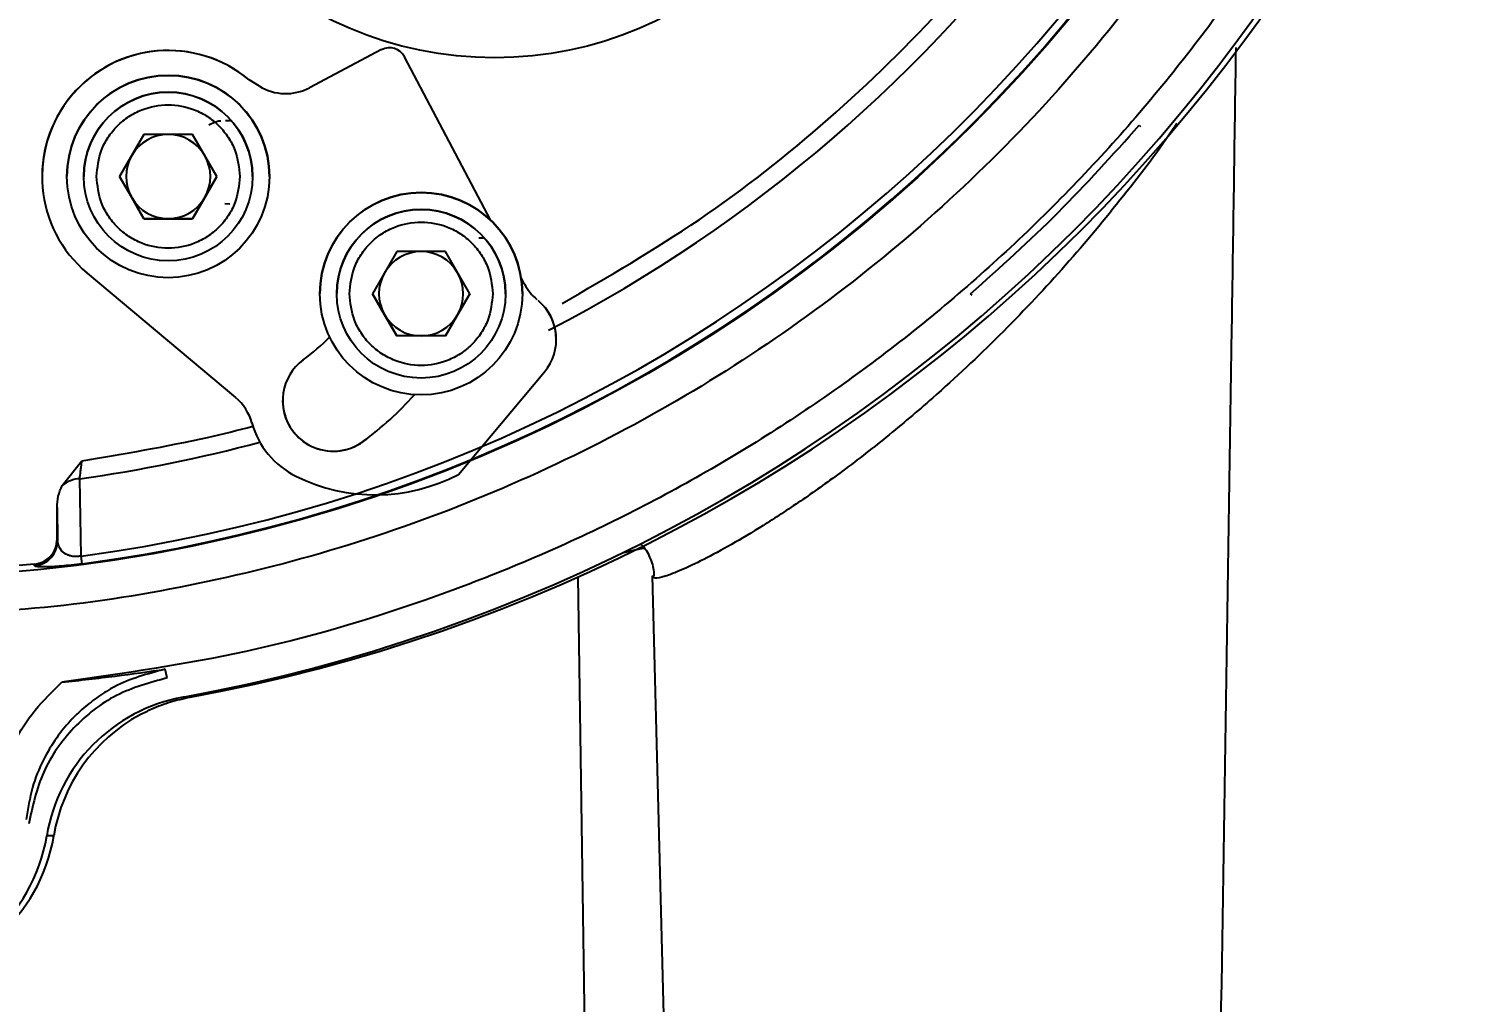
# Model space of a CAD drawing. Header units: millimetres. Extents: x 1561 to 4606, y 513 to 2666.
# Drawn here: x 2401.4 to 2486.7, y 2133.7 to 2191.4 of the extents above; entities that cross this region are included whole.
import ezdxf

# ---------------------------------------------------------------- set-up
doc = ezdxf.new("R2010")
doc.units = ezdxf.units.MM
doc.layers.add('AM_5', color=3, linetype='Continuous', lineweight=25)
doc.styles.add('SLDTEXTSTYLE1', font='txt.shx', dxfattribs={"width": 0.7, "bigfont": 'gbcbig.shx'})
doc.dimstyles.new('SLDDIMSTYLE12$0', dxfattribs={"dimtxt": 12, "dimasz": 10, "dimexe": 0, "dimexo": 0.0625, "dimgap": 0.875, "dimtad": 1, "dimdec": 1, "dimlfac": 1.8, "dimrnd": 1e-09, "dimzin": 12, "dimdsep": 46, "dimtxsty": 'SLDTEXTSTYLE1', "dimcen": 0.09, "dimdle": 8.16, "dimclrd": 3, "dimclre": 3, "dimadec": 0, "dimazin": 3, "dimtfac": 1, "dimtdec": 1, "dimtofl": 0, "dimtmove": 0, "dimatfit": 3, "dimfxl": 0, "dimfrac": 2, "dimtolj": 1, "dimlwd": 5, "dimlwe": 5, "dimarcsym": 0})

# ---------------------------------------------------------------- blocks, each defined once
blk = doc.blocks.new('*D50')
at = {"layer": 'AM_5', "color": 3, "lineweight": 5, "transparency": 16777216}
blk.add_line((2500.807, 2466.011), (2106.407, 2466.011), dxfattribs=at)
at = {"layer": 'AM_5', "color": 3, "linetype": 'Continuous', "lineweight": 5, "transparency": 16777216}
for p, q in [((2106.407, 2456.011), (2106.407, 2142.226)), ((2512.483, 2132.226), (2106.407, 2132.226))]:
    blk.add_line(p, q, dxfattribs=at)
at = {"layer": 'AM_5', "color": 3, "transparency": 16777216}
for points in [[(2104.741, 2456.011), (2108.074, 2456.011), (2106.407, 2466.011)], [(2104.741, 2142.226), (2108.074, 2142.226), (2106.407, 2132.226)]]:
    blk.add_solid(points, dxfattribs=at)
at = {"layer": 'Defpoints', "color": 0, "transparency": 16777216}
for p in [(2500.869, 2466.011), (2106.407, 2132.226), (2512.545, 2132.226)]:
    blk.add_point(p, dxfattribs=at)
at = {"layer": 'AM_5', "color": 0, "transparency": 16777216, "insert": (2091.818, 2299.119), "char_height": 12, "attachment_point": 5, "rotation": 90, "style": 'SLDTEXTSTYLE1'}
blk.add_mtext('\\A1;{\\H2.28571x;335}', dxfattribs=at)

msp = doc.modelspace()

# ---------------------------------------------------------------- linework, layer by layer
at = {"color": 7, "linetype": 'Continuous', "lineweight": 25}
for p, q in [((2422.263, 2190.205), (2417.983, 2187.946)), ((2422.263, 2190.205), (2417.983, 2187.946)), ((2428.741, 2180.072), (2423.614, 2189.787)), ((2423.614, 2189.787), (2423.614, 2189.787)), ((2428.741, 2180.072), (2423.614, 2189.787)), ((2415.018, 2188.04), (2414.417, 2188.407)), ((2414.417, 2188.407), (2414.417, 2188.407)), ((2415.018, 2188.04), (2414.417, 2188.407)), ((2415.018, 2188.04), (2415.018, 2188.04)), ((2417.983, 2187.946), (2417.983, 2187.946)), ((2413.017, 2185.997), (2413.32, 2186.009)), ((2467.164, 2185.723), (2467.241, 2185.646)), ((2408.169, 2185.182), (2406.726, 2182.682)), ((2411.056, 2185.181), (2408.169, 2185.182)), ((2412.499, 2182.681), (2411.056, 2185.181)), ((2404.613, 2182.687), (2404.613, 2182.687)), ((2406.726, 2182.682), (2408.169, 2180.182)), ((2407.448, 2181.432), (2406.726, 2182.682)), ((2411.056, 2180.181), (2412.499, 2182.681)), ((2412.499, 2182.682), (2411.778, 2181.432)), ((2414.613, 2182.676), (2414.613, 2182.676)), ((2408.169, 2180.182), (2407.448, 2181.432)), ((2411.778, 2181.432), (2411.056, 2180.182)), ((2413.259, 2181.045), (2412.965, 2181.063)), ((2408.169, 2180.182), (2411.056, 2180.181)), ((2408.169, 2180.182), (2408.169, 2180.182)), ((2409.613, 2180.182), (2408.169, 2180.182)), ((2411.056, 2180.182), (2409.613, 2180.182)), ((2411.056, 2180.182), (2411.056, 2180.181)), ((2428.023, 2179.049), (2428.292, 2179.05)), ((2423.158, 2178.23), (2421.714, 2175.73)), ((2426.044, 2178.23), (2423.158, 2178.23)), ((2427.488, 2175.73), (2426.044, 2178.23)), ((2404.808, 2176.956), (2413.61, 2169.57)), ((2430.738, 2176.29), (2430.522, 2176.698)), ((2430.738, 2176.29), (2430.522, 2176.698)), ((2430.738, 2176.29), (2430.738, 2176.29)), ((2418.601, 2175.736), (2418.601, 2175.736)), ((2419.601, 2175.735), (2419.601, 2175.735)), ((2421.714, 2175.73), (2423.157, 2173.23)), ((2422.436, 2174.48), (2421.714, 2175.73)), ((2426.044, 2173.23), (2427.488, 2175.73)), ((2427.488, 2175.73), (2426.766, 2174.48)), ((2430.601, 2175.723), (2430.601, 2175.723)), ((2457.25, 2175.647), (2457.169, 2175.728)), ((2423.157, 2173.23), (2422.436, 2174.48)), ((2426.766, 2174.48), (2426.044, 2173.23)), ((2424.601, 2173.23), (2423.157, 2173.23)), ((2426.044, 2173.23), (2424.601, 2173.23)), ((2432.612, 2173.025), (2432.612, 2173.025)), ((2426.81, 2165.021), (2431.911, 2171.1)), ((2403.326, 2164.357), (2404.5, 2165.822)), ((2404.455, 2160.175), (2404.373, 2164.762)), ((2403.026, 2163.049), (2403.058, 2161.085)), ((2403.026, 2161.179), (2403.026, 2163.049)), ((2401.678, 2159.686), (2399.234, 2159.473)), ((2401.709, 2159.595), (2401.678, 2159.686)), ((2404.516, 2159.714), (2404.455, 2160.175)), ((2433.889, 2158.94), (2434.292, 2132.19)), ((2438.289, 2159), (2438.991, 2132.19)), ((2438.325, 2158.989), (2438.311, 2159.001)), ((2409.554, 2152.946), (2409.435, 2153.463)), ((2410.909, 2151.81), (2410.492, 2151.81)), ((2402.832, 2143.583), (2402.416, 2143.583))]:
    msp.add_line(p, q, dxfattribs=at)
at = {"color": 7, "linetype": 'Continuous', "lineweight": 25, "flags": 128}
msp.add_lwpolyline([(2403.058, 2161.085), (2403.04, 2161.138), (2403.026, 2161.179)], dxfattribs=at)
at = {"color": 7, "linetype": 'Continuous', "lineweight": 25}
for centre, radius in [((2392.526, 2250.366), 91.48), ((2428.956, 2211.728), 22), ((2409.613, 2182.682), 6), ((2409.613, 2182.682), 5), ((2424.601, 2175.73), 6), ((2424.601, 2175.73), 5)]:
    msp.add_circle(centre, radius, dxfattribs=at)
for centre, radius, start, end in [((2392.526, 2250.366), 86.42, 297.29308, 350.7957), ((2392.526, 2250.366), 90.976, 277.53416, 351.20762), ((2392.526, 2250.366), 91.441, 277.53416, 351.20762), ((2392.564, 2250.188), 99.998, 280.32817, 349.67428), ((2392.981, 2250.188), 99.998, 280.32817, 349.67428), ((2409.613, 2182.682), 7.474, 50, 230), ((2409.613, 2182.682), 7.474, 50, 179.93876), ((2422.729, 2189.32), 1, 27.82515, 117.82515), ((2422.729, 2189.32), 1, 27.82515, 117.82515), ((2409.613, 2182.682), 6, 359.93876, 179.87751), ((2416.583, 2190.599), 3, 238.5537, 297.82515), ((2416.583, 2190.599), 3, 238.5537, 297.82515), ((2409.613, 2182.682), 5, 359.99969, 179.93876), ((2409.613, 2182.682), 2.5, 89.99969, 149.99969), ((2409.613, 2182.682), 2.5, 29.99969, 89.99969), ((2409.613, 2182.682), 2.5, 149.99969, 209.99969), ((2409.613, 2182.682), 2.5, 329.99969, 29.99969), ((2409.613, 2182.682), 2.5, 209.99969, 269.99969), ((2409.613, 2182.682), 2.5, 269.99969, 329.99969), ((2424.601, 2175.73), 6, 359.93876, 179.87751), ((2424.601, 2175.73), 5, 359.99969, 179.93876), ((2424.601, 2175.73), 2.5, 89.99969, 149.99969), ((2424.601, 2175.73), 2.5, 29.99969, 89.99969), ((2424.601, 2175.73), 2.5, 149.99969, 209.99969), ((2424.601, 2175.73), 2.5, 329.99969, 29.99969), ((2433.391, 2177.69), 3, 207.82515, 230), ((2433.391, 2177.69), 3, 207.82515, 230), ((2429.612, 2173.028), 3, 320, 50), ((2429.612, 2173.028), 3, 359.93876, 50), ((2424.601, 2175.73), 2.5, 209.99969, 269.99969), ((2424.601, 2175.73), 2.5, 269.99969, 329.99969), ((2409.613, 2182.682), 13.5, 306.36279, 315.13033), ((2419.395, 2169.394), 3, 126.36279, 306.36279), ((2411.682, 2167.272), 3, 15.38287, 50), ((2419.395, 2169.394), 3, 179.93876, 306.36279), ((2409.613, 2182.682), 19.5, 306.36279, 318.43109), ((2409.613, 2182.682), 19.5, 306.36279, 318.43104), ((2419.395, 2169.394), 5, 195.38287, 243.70737), ((2392.526, 2250.366), 86.42, 277.87924, 285.10367), ((2421.888, 2174.39), 10.583, 243.58851, 297.71587), ((2404.457, 2162.992), 1.772, 92.70606, 129.63521), ((2401.558, 2161.087), 1.5, 275.78841, 359.91128), ((2412.285, 2141.972), 10, 100.32819, 170.73244), ((2412.702, 2141.972), 10, 118.40456, 170.73205), ((2392.567, 2145.19), 9.98, 189.26678, 350.73322), ((2392.983, 2145.19), 9.98, 270.0009, 350.73276)]:
    msp.add_arc(centre, radius, start, end, dxfattribs=at)
for points in [[(2392.526, 2344.106), (2395.594, 2344.019), (2401.729, 2343.845), (2410.843, 2342.442), (2419.781, 2340.217), (2428.457, 2337.109), (2436.786, 2333.171), (2444.689, 2328.433), (2452.09, 2322.945), (2458.917, 2316.757), (2465.105, 2309.93), (2470.594, 2302.529), (2475.331, 2294.626), (2479.27, 2286.296), (2482.374, 2277.621), (2484.613, 2268.683), (2485.965, 2259.569), (2486.417, 2250.366), (2485.965, 2241.163), (2484.613, 2232.048), (2482.374, 2223.111), (2479.27, 2214.435), (2475.331, 2206.106), (2470.594, 2198.203), (2465.105, 2190.802), (2458.917, 2183.975), (2452.09, 2177.787), (2444.689, 2172.298), (2436.786, 2167.561), (2428.457, 2163.622), (2419.781, 2160.515), (2410.843, 2158.289), (2401.729, 2156.886), (2395.594, 2156.712), (2392.526, 2156.625)], [(2490.2, 2239.576), (2489.676, 2235.925), (2488.628, 2228.621), (2485.508, 2217.978), (2481.3, 2207.735), (2475.945, 2198.034), (2469.54, 2188.995), (2462.159, 2180.733), (2453.897, 2173.352), (2444.857, 2166.947), (2435.157, 2161.592), (2424.914, 2157.384), (2414.271, 2154.264), (2406.967, 2153.216), (2403.316, 2152.692)], [(2457.169, 2175.728), (2458.924, 2177.304), (2462.435, 2180.457), (2465.588, 2183.968), (2467.164, 2185.723)]]:
    msp.add_open_spline(points, degree=3, dxfattribs=at)
for points, knots in [([(2432.954, 2175.156), (2435.702, 2176.749), (2441.251, 2179.967), (2448.882, 2185.987), (2455.911, 2192.863), (2462.127, 2200.574), (2467.417, 2208.947), (2471.655, 2217.819), (2474.888, 2226.985), (2476.141, 2233.277), (2476.762, 2236.392)], [0, 0, 0, 0, 0.122144, 0.246703, 0.372927, 0.5, 0.627073, 0.753297, 0.877856, 1, 1, 1, 1]), ([(2472.004, 2132.19), (2472.223, 2146.019), (2472.53, 2165.401), (2472.817, 2184.784), (2472.9, 2190.337)], [0, 0, 0, 0, 0.713495, 1, 1, 1, 1]), ([(2405.363, 2182.682), (2405.419, 2183.216), (2405.507, 2184.039), (2406.037, 2185.028), (2406.585, 2185.708), (2407.266, 2186.26), (2408.256, 2186.774), (2409.613, 2187.034), (2410.97, 2186.774), (2411.959, 2186.26), (2412.64, 2185.708), (2413.189, 2185.028), (2413.719, 2184.038), (2413.806, 2183.216), (2413.863, 2182.681)], [0, 0, 0, 0, 0.119728, 0.18418, 0.25, 0.31582, 0.380272, 0.5, 0.619728, 0.68418, 0.75, 0.81582, 0.880272, 1, 1, 1, 1]), ([(2412.012, 2185.743), (2412.239, 2185.859), (2412.469, 2185.977), (2412.72, 2185.986), (2412.725, 2185.986)], [0, 0, 0, 0, 0.981722, 1, 1, 1, 1]), ([(2469.383, 2185.822), (2469.288, 2185.679), (2468.292, 2184.188), (2466.059, 2181.265), (2462.655, 2177.182), (2458.912, 2173.231), (2455.379, 2169.909), (2452.176, 2167.205), (2449.537, 2165.159), (2447.07, 2163.407), (2444.896, 2161.985), (2442.957, 2160.829), (2441.313, 2159.94), (2439.978, 2159.309), (2438.995, 2158.936), (2438.407, 2158.813), (2438.351, 2158.934), (2438.325, 2158.989)], [0, 0, 0, 0, 0.0112691, 0.1175597, 0.2238424, 0.3277148, 0.4314747, 0.5006194, 0.5697132, 0.6291805, 0.6886048, 0.7428814, 0.797126, 0.8499404, 0.9027383, 0.9566039, 1, 1, 1, 1]), ([(2413.863, 2182.681), (2413.806, 2182.147), (2413.718, 2181.325), (2413.189, 2180.335), (2412.64, 2179.655), (2411.959, 2179.103), (2410.97, 2178.589), (2409.613, 2178.329), (2408.256, 2178.589), (2407.266, 2179.103), (2406.585, 2179.655), (2406.037, 2180.335), (2405.507, 2181.325), (2405.419, 2182.147), (2405.363, 2182.682)], [0, 0, 0, 0, 0.119728, 0.18418, 0.25, 0.31582, 0.380272, 0.5, 0.619728, 0.68418, 0.75, 0.81582, 0.880272, 1, 1, 1, 1]), ([(2420.351, 2175.73), (2420.408, 2176.264), (2420.495, 2177.087), (2421.025, 2178.076), (2421.573, 2178.756), (2422.254, 2179.308), (2423.244, 2179.822), (2424.601, 2180.082), (2425.958, 2179.822), (2426.947, 2179.308), (2427.628, 2178.756), (2428.177, 2178.076), (2428.707, 2177.087), (2428.794, 2176.264), (2428.851, 2175.73)], [0, 0, 0, 0, 0.119728, 0.18418, 0.25, 0.31582, 0.380272, 0.5, 0.619728, 0.68418, 0.75, 0.81582, 0.880272, 1, 1, 1, 1]), ([(2428.851, 2175.73), (2428.794, 2175.195), (2428.707, 2174.373), (2428.177, 2173.383), (2427.628, 2172.703), (2426.947, 2172.151), (2425.958, 2171.637), (2424.601, 2171.377), (2423.244, 2171.637), (2422.254, 2172.151), (2421.573, 2172.703), (2421.025, 2173.383), (2420.495, 2174.373), (2420.408, 2175.195), (2420.351, 2175.73)], [0, 0, 0, 0, 0.119728, 0.18418, 0.25, 0.31582, 0.380272, 0.5, 0.619728, 0.68418, 0.75, 0.81582, 0.880272, 1, 1, 1, 1]), ([(2404.5, 2165.822), (2406.987, 2166.242), (2410.387, 2166.816), (2413.737, 2167.636), (2414.632, 2167.874)], [0, 0, 0, 0, 0.3332732, 0.4556465, 0.4556465, 0.4556465, 0.4556465]), ([(2404.373, 2164.762), (2404.388, 2164.902), (2404.412, 2165.124), (2404.457, 2165.499), (2404.485, 2165.711), (2404.5, 2165.822)], [0, 0, 0, 0, 0.449191, 0.712048, 1, 1, 1, 1]), ([(2403.026, 2163.049), (2403.037, 2163.277), (2403.06, 2163.73), (2403.238, 2164.148), (2403.326, 2164.357)], [0, 0, 0, 0, 0.501105, 1, 1, 1, 1]), ([(2401.678, 2159.686), (2401.859, 2159.725), (2402.221, 2159.802), (2402.663, 2160.153), (2402.967, 2160.627), (2403.006, 2160.995), (2403.026, 2161.179)], [0, 0, 0, 0, 0.250514, 0.50007, 0.74999, 1, 1, 1, 1]), ([(2404.455, 2160.175), (2404.387, 2160.165), (2404.252, 2160.143), (2404.053, 2160.146), (2403.865, 2160.17), (2403.733, 2160.209), (2403.514, 2160.298), (2403.161, 2160.563), (2403.101, 2160.871), (2403.058, 2161.085)], [0, 0, 0, 0, 0.056105, 0.112289, 0.177086, 0.251393, 0.280501, 0.501374, 1, 1, 1, 1]), ([(2437.81, 2160.632), (2437.632, 2160.599), (2437.295, 2160.535), (2436.826, 2160.422), (2436.603, 2160.368)], [0, 0, 0, 0, 0.525268, 1, 1, 1, 1]), ([(2437.602, 2160.884), (2437.643, 2160.849), (2437.91, 2160.623), (2438.212, 2160.009), (2438.411, 2159.362), (2438.389, 2159.038), (2438.385, 2158.988)], [0, 0, 0, 0, 0.076601, 0.503811, 0.923778, 1, 1, 1, 1]), ([(2404.516, 2159.714), (2404.302, 2159.687), (2403.862, 2159.632), (2403.271, 2159.578), (2402.759, 2159.542), (2402.246, 2159.524), (2401.811, 2159.534), (2401.744, 2159.574), (2401.709, 2159.595)], [0, 0, 0, 0, 0.120585, 0.248868, 0.372779, 0.501258, 0.74083, 1, 1, 1, 1]), ([(2409.435, 2153.463), (2408.401, 2153.188), (2407.008, 2152.817), (2405.474, 2151.862), (2404.593, 2151.184), (2403.754, 2150.369), (2402.928, 2149.35), (2402.146, 2148.039), (2401.484, 2146.41), (2401.299, 2145.186), (2401.203, 2144.545)], [0, 0, 0, 0, 0.244291, 0.329037, 0.41449, 0.500125, 0.597994, 0.715772, 0.851074, 1, 1, 1, 1]), ([(2409.554, 2152.946), (2408.522, 2152.665), (2406.46, 2152.103), (2403.916, 2150.085), (2402.034, 2147.436), (2401.579, 2145.343), (2401.352, 2144.295)], [0, 0, 0, 0, 0.250047, 0.499449, 0.749396, 1, 1, 1, 1]), ([(2403.316, 2152.692), (2404.384, 2152.812), (2406.53, 2153.053), (2408.463, 2153.326), (2409.435, 2153.463)], [0, 0, 0, 0, 0.497557, 1, 1, 1, 1]), ([(2399.657, 2147.014), (2399.911, 2147.723), (2400.422, 2149.151), (2401.668, 2151.092), (2402.765, 2152.158), (2403.316, 2152.692)], [0, 0, 0, 0, 0.330036, 0.663999, 1, 1, 1, 1]), ([(2407.945, 2150.768), (2408.175, 2150.886), (2408.756, 2151.182), (2409.744, 2151.555), (2410.519, 2151.724), (2410.909, 2151.81)], [0, 0, 0, 0, 0.246183, 0.62042, 1, 1, 1, 1])]:
    msp.add_open_spline(points, degree=3, knots=knots, dxfattribs=at)

# ---------------------------------------------------------------- dimensions: what is measured, and where the dimension line sits
at = {"layer": 'AM_5'}
dim = msp.add_linear_dim(base=(2106.407, 2132.226), p1=(2500.869, 2466.011), p2=(2512.545, 2132.226), angle=90, text='{\\H2.28571x;335}', dimstyle='SLDDIMSTYLE12$0', override={"dimlfac": 1}, dxfattribs=at)
dim.commit()
dim.dimension.update_dxf_attribs({"geometry": '*D50', "text_midpoint": (2091.818, 2299.119)})

doc.saveas('drawing.dxf')
